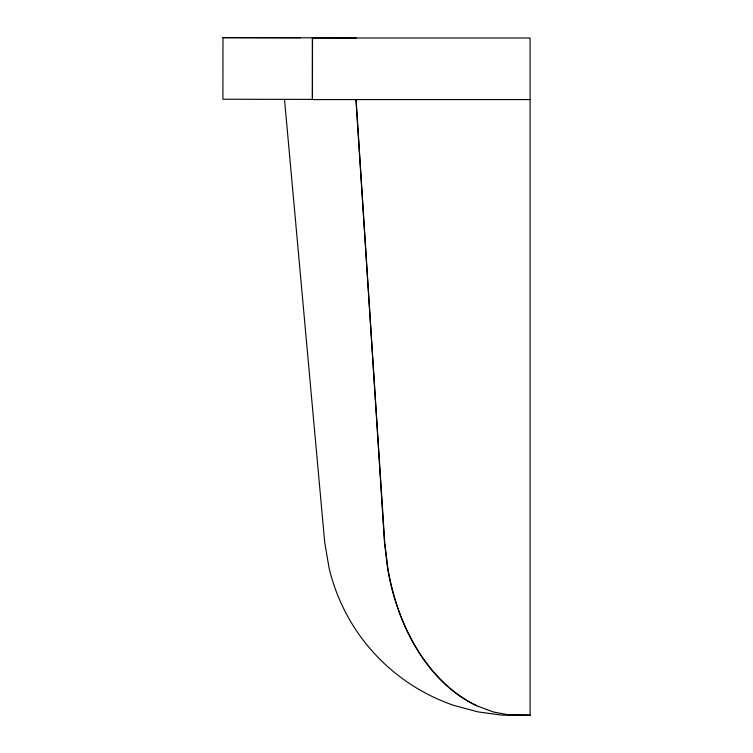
<?xml version="1.0" encoding="UTF-8"?>
<svg xmlns="http://www.w3.org/2000/svg" width="753" height="753" viewBox="0 0 753 753"><rect width="100%" height="100%" fill="white"/><g stroke="black" fill="none" stroke-linecap="round" stroke-linejoin="round"><path stroke-width="1.13" d="M300.456 37.772L222.982 37.65L222.916 99.227L312.439 99.415L312.514 37.838M530.084 99.584L312.382 99.584L312.382 38.008L530.084 38.008L530.084 715.35L502.213 715.152L478.117 711.905L454.614 705.636A191.799 191.799 0 0 1 329.033 567.828L324.712 542.367L284.493 99.302M530.084 715.19L510.374 715.19M356.178 37.866L222.982 37.65M530.084 715.35L510.318 715.171L493.328 711.962L476.564 705.683A191.799 136.029 -89.9 0 1 387.55 567.95L384.491 542.489L356.113 99.443M355.924 99.584L384.727 542.602L387.804 568.063A191.799 135.625 -90 0 0 476.715 705.721"/></g></svg>
